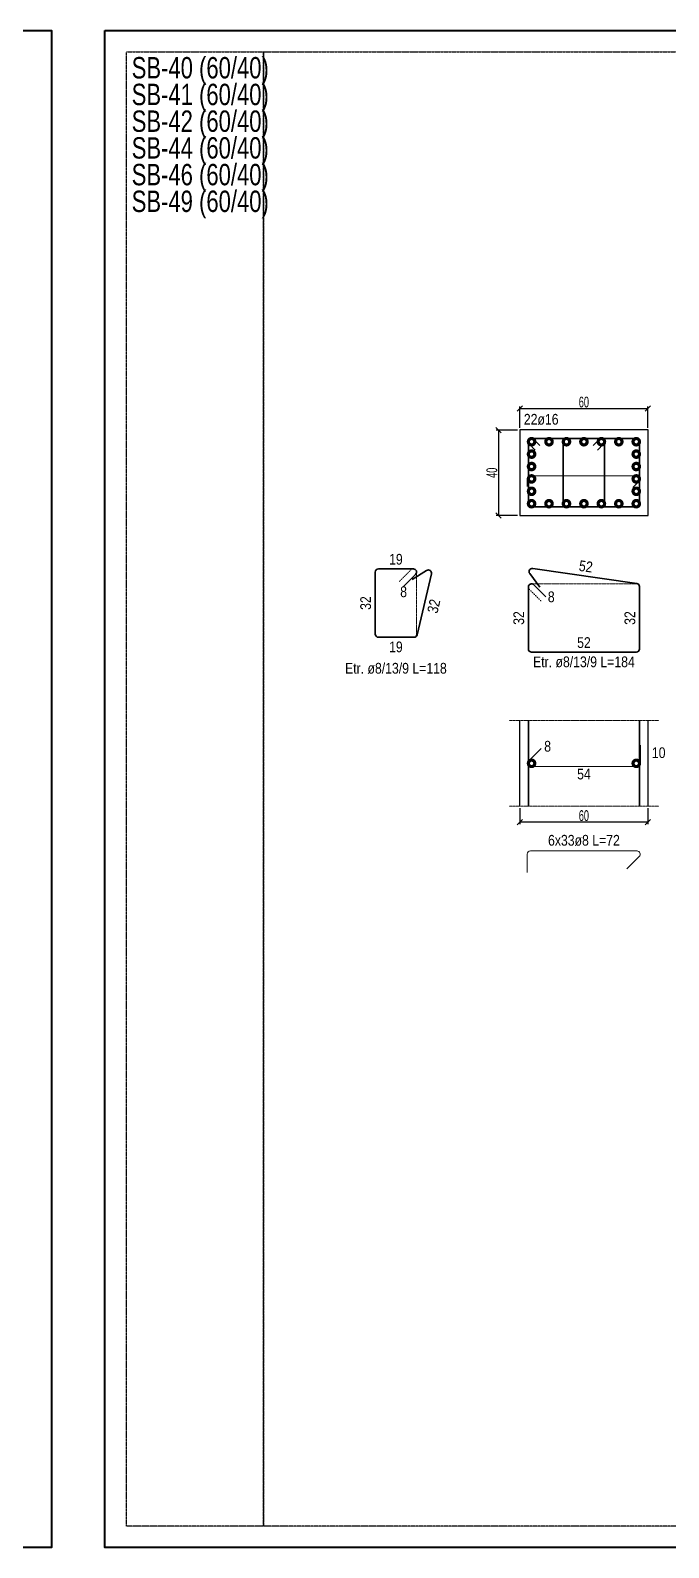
# Model space of a CAD drawing. Header units: millimetres. Extents: x -267 to 94375, y 6431 to 10838.
# Drawn here: x 47998 to 48595, y 8169 to 9589 of the extents above; entities that cross this region are included whole.
import ezdxf
from ezdxf.enums import TextEntityAlignment as Align

# ---------------------------------------------------------------- set-up
doc = ezdxf.new("R2010")
doc.units = ezdxf.units.MM
doc.header["$LTSCALE"] = 0.0001
doc.linetypes.add('DASHED', pattern=[19.05, 12.7, -6.35])
for name, color, linetype, lineweight in [('CIROZ (BEYKENT)', 140, 'Continuous', 20), ('D.GORUNUS (BEYKENT)', 253, 'DASHED', 20), ('DETAY ANTET (BEYKENT)', 5, 'Continuous', 40), ('DONATI (BEYKENT)', 4, 'Continuous', 35), ('DONATI YAZISI (BEYKENT)', 3, 'Continuous', 20), ('ETRIYE (BEYKENT)', 150, 'Continuous', 35), ('KESIT SINIRI (BEYKENT)', 241, 'DASHED', 20), ('KOLON (BEYKENT)', 3, 'Continuous', 30), ('KOLON ISMI (BEYKENT)', 91, 'Continuous', 20), ('OLCU (BEYKENT)', 14, 'Continuous', 20)]:
    doc.layers.add(name, color=color, linetype=linetype, lineweight=lineweight)
doc.styles.add('DONATI YAZISI (BEYKENT)', font='')
doc.styles.add('KLNOLC-25', font='bahnschrift light condensed', dxfattribs={"width": 0.75, "height": 10})
doc.styles.add('YAZI (BEYKENT)', font='')
doc.styles.get('DONATI YAZISI (BEYKENT)').set_extended_font_data('Bahnschrift Light Condensed')
doc.styles.get('YAZI (BEYKENT)').set_extended_font_data('Bahnschrift Light Condensed')
doc.dimstyles.new('KLNOLC-25', dxfattribs={"dimtxt": 10, "dimasz": 5, "dimexe": 2, "dimexo": 2, "dimgap": 1, "dimtad": 1, "dimdec": 1, "dimlfac": 0.5, "dimrnd": 0.5, "dimzin": 12, "dimdsep": 46, "dimtxsty": 'KLNOLC-25', "dimblk": 'OBLIQUE', "dimblk1": 'OBLIQUE', "dimblk2": 'OBLIQUE', "dimcen": 0, "dimclrt": 7, "dimadec": 0, "dimazin": 0, "dimtfac": 1, "dimtdec": 4, "dimtix": 1, "dimtmove": 2, "dimatfit": 3, "dimfxl": 1, "dimtzin": 0, "dimarcsym": 0})

# ---------------------------------------------------------------- blocks, each defined once
blk = doc.blocks.new('_Oblique')
at = {"color": 0, "linetype": 'ByBlock', "lineweight": -2}
blk.add_line((-0.5, -0.5), (0.5, 0.5), dxfattribs=at)
blk = doc.blocks.new('*D548')
at = {"layer": 'DEFPOINTS', "color": 0, "lineweight": -3, "transparency": 16777216}
for p in [(48575.8, 9234.6), (48455.8, 9214.6), (48575.8, 9214.6)]:
    blk.add_point(p, dxfattribs=at)
at = {"layer": 'OLCU (BEYKENT)', "color": 0, "lineweight": -2, "transparency": 16777216}
for p, q in [((48455.8, 9216.6), (48455.8, 9236.6)), ((48455.8, 9234.6), (48575.8, 9234.6)), ((48575.8, 9216.6), (48575.8, 9236.6))]:
    blk.add_line(p, q, dxfattribs=at)
at = {"layer": 'OLCU (BEYKENT)', "color": 0, "lineweight": -2, "transparency": 16777216, "xscale": 5, "yscale": 5, "zscale": 5, "rotation": 180}
blk.add_blockref('_Oblique', (48455.8, 9234.6), dxfattribs=at)
at = {"layer": 'OLCU (BEYKENT)', "color": 0, "lineweight": -2, "transparency": 16777216, "xscale": 5, "yscale": 5, "zscale": 5}
blk.add_blockref('_Oblique', (48575.8, 9234.6), dxfattribs=at)
at = {"layer": 'OLCU (BEYKENT)', "color": 7, "transparency": 16777216, "insert": (48515.8, 9240.7), "char_height": 10, "attachment_point": 5, "style": 'KLNOLC-25'}
blk.add_mtext('60', dxfattribs=at)
blk = doc.blocks.new('*D549')
at = {"layer": 'DEFPOINTS', "color": 0, "lineweight": -3, "transparency": 16777216}
for p in [(48455.8, 9214.6), (48435.8, 9134.6), (48455.8, 9134.6)]:
    blk.add_point(p, dxfattribs=at)
at = {"layer": 'OLCU (BEYKENT)', "color": 0, "lineweight": -2, "transparency": 16777216}
for p, q in [((48453.8, 9214.6), (48433.8, 9214.6)), ((48435.8, 9214.6), (48435.8, 9134.6)), ((48453.8, 9134.6), (48433.8, 9134.6))]:
    blk.add_line(p, q, dxfattribs=at)
at = {"layer": 'OLCU (BEYKENT)', "color": 0, "lineweight": -2, "transparency": 16777216, "xscale": 5, "yscale": 5, "zscale": 5}
for p, rotation in [((48435.8, 9214.6), 90), ((48435.8, 9134.6), 270)]:
    blk.add_blockref('_Oblique', p, dxfattribs=dict(at, rotation=rotation))
at = {"layer": 'OLCU (BEYKENT)', "color": 7, "transparency": 16777216, "insert": (48429.7, 9174.6), "char_height": 10, "attachment_point": 5, "rotation": 90, "style": 'KLNOLC-25'}
blk.add_mtext('40', dxfattribs=at)
blk = doc.blocks.new('*D578')
at = {"layer": 'DEFPOINTS', "color": 0, "lineweight": -3, "transparency": 16777216}
for p in [(48455.8, 8862.6), (48575.8, 8862.6), (48455.8, 8847.6)]:
    blk.add_point(p, dxfattribs=at)
at = {"layer": 'OLCU (BEYKENT)', "color": 0, "lineweight": -2, "transparency": 16777216}
for p, q in [((48455.8, 8860.6), (48455.8, 8845.6)), ((48575.8, 8847.6), (48455.8, 8847.6)), ((48575.8, 8860.6), (48575.8, 8845.6))]:
    blk.add_line(p, q, dxfattribs=at)
at = {"layer": 'OLCU (BEYKENT)', "color": 0, "lineweight": -2, "transparency": 16777216, "xscale": 5, "yscale": 5, "zscale": 5, "rotation": 180}
blk.add_blockref('_Oblique', (48455.8, 8847.6), dxfattribs=at)
at = {"layer": 'OLCU (BEYKENT)', "color": 0, "lineweight": -2, "transparency": 16777216, "xscale": 5, "yscale": 5, "zscale": 5}
blk.add_blockref('_Oblique', (48575.8, 8847.6), dxfattribs=at)
at = {"layer": 'OLCU (BEYKENT)', "color": 7, "transparency": 16777216, "insert": (48515.8, 8853.7), "char_height": 10, "attachment_point": 5, "style": 'KLNOLC-25'}
blk.add_mtext('60', dxfattribs=at)

msp = doc.modelspace()

# ---------------------------------------------------------------- linework, layer by layer
at = {"layer": 'CIROZ (BEYKENT)'}
for points in [[(48561.65, 9160.71), (48567.66, 9166.72, 0.6681786), (48565.54, 9171.84), (48465.83, 9171.84, 0.4142136), (48462.83, 9168.84), (48462.83, 9161.84)], [(48475.67, 8916.43), (48464, 8904.76, 0.6681786), (48466.12, 8899.64), (48565.83, 8899.64, 0.4142136), (48568.83, 8902.64), (48568.83, 8919.64)], [(48555.99, 8803.85), (48567.66, 8815.52, 0.6681786), (48565.54, 8820.64), (48465.83, 8820.64, 0.4142136), (48462.83, 8817.64), (48462.83, 8800.64)]]:
    msp.add_lwpolyline(points, format="xyb", dxfattribs=at)
at = {"layer": 'D.GORUNUS (BEYKENT)', "ltscale": 0.5}
for points in [[(48355.17, 9020.64), (48356.17, 9020.64, 0.4142136), (48359.17, 9023.64), (48359.17, 9081.64), (48359.17, 9081.66, 0.6681786), (48354.04, 9083.79), (48342.75, 9072.49)], [(48567.83, 9066.64), (48567.83, 9067.64, 0.4142136), (48564.83, 9070.64), (48466.83, 9070.64), (48466.81, 9070.64, 0.6681786), (48464.68, 9065.52), (48475.98, 9054.22)]]:
    msp.add_lwpolyline(points, format="xyb", dxfattribs=at)
at = {"layer": 'DETAY ANTET (BEYKENT)'}
for points in [[(46802.96, 9588.64), (48017.52, 9588.64), (48017.52, 8168.64), (46802.96, 8168.64), (46802.96, 9588.64)], [(48067.52, 9588.64), (49283.33, 9588.64), (49283.33, 8168.64), (48067.52, 8168.64), (48067.52, 9588.64)]]:
    msp.add_lwpolyline(points, close=True, dxfattribs=at)
at = {"layer": 'DETAY ANTET (BEYKENT)', "color": 7, "linetype": 'DASHED', "lineweight": -3, "ltscale": 2}
for points in [[(48087.52, 9568.64), (49263.33, 9568.64), (49263.33, 8188.64), (48087.52, 8188.64)], [(48215.83, 9568.64), (48215.83, 8188.64)]]:
    msp.add_lwpolyline(points, close=True, dxfattribs=at)
at = {"layer": 'DONATI (BEYKENT)'}
for p, q in [((48463.83, 8862.64), (48463.83, 8942.64)), ((48567.83, 8862.64), (48567.83, 8942.64))]:
    msp.add_line(p, q, dxfattribs=at)
at = {"layer": 'DONATI (BEYKENT)', "const_width": 6}
for points in [[(48465.33, 9203.64, 1), (48468.33, 9203.64, 1)], [(48481.67, 9203.64, 1), (48484.67, 9203.64, 1)], [(48498, 9203.64, 1), (48501, 9203.64, 1)], [(48514.33, 9203.64, 1), (48517.33, 9203.64, 1)], [(48530.67, 9203.64, 1), (48533.67, 9203.64, 1)], [(48547, 9203.64, 1), (48550, 9203.64, 1)], [(48563.33, 9203.64, 1), (48566.33, 9203.64, 1)], [(48465.33, 9192.04, 1), (48468.33, 9192.04, 1)], [(48563.33, 9192.04, 1), (48566.33, 9192.04, 1)], [(48465.33, 9180.44, 1), (48468.33, 9180.44, 1)], [(48465.33, 9168.84, 1), (48468.33, 9168.84, 1)], [(48563.33, 9180.44, 1), (48566.33, 9180.44, 1)], [(48563.33, 9168.84, 1), (48566.33, 9168.84, 1)], [(48465.33, 9157.24, 1), (48468.33, 9157.24, 1)], [(48563.33, 9157.24, 1), (48566.33, 9157.24, 1)], [(48465.33, 9145.64, 1), (48468.33, 9145.64, 1)], [(48481.67, 9145.64, 1), (48484.67, 9145.64, 1)], [(48498, 9145.64, 1), (48501, 9145.64, 1)], [(48514.33, 9145.64, 1), (48517.33, 9145.64, 1)], [(48530.67, 9145.64, 1), (48533.67, 9145.64, 1)], [(48547, 9145.64, 1), (48550, 9145.64, 1)], [(48563.33, 9145.64, 1), (48566.33, 9145.64, 1)], [(48465.33, 8902.64, 1), (48468.33, 8902.64, 1)], [(48563.33, 8902.64, 1), (48566.33, 8902.64, 1)]]:
    msp.add_lwpolyline(points, format="xyb", close=True, dxfattribs=at)
at = {"layer": 'ETRIYE (BEYKENT)'}
for points in [[(48474.59, 9200.15), (48468.95, 9205.79, 0.6681786), (48463.83, 9203.66), (48463.83, 9145.64, 0.4142136), (48466.83, 9142.64), (48564.83, 9142.64, 0.4142136), (48567.83, 9145.64), (48567.83, 9203.64, 0.4142136), (48564.83, 9206.64), (48466.83, 9206.64), (48466.81, 9206.64, 0.6681786), (48464.68, 9201.52), (48470.32, 9195.88)], [(48528.67, 9195.88), (48534.31, 9201.52, 0.6681786), (48532.19, 9206.64), (48499.5, 9206.64, 0.4142136), (48496.5, 9203.64), (48496.5, 9145.64, 0.4142136), (48499.5, 9142.64), (48532.17, 9142.64, 0.4142136), (48535.17, 9145.64), (48535.17, 9203.64), (48535.17, 9203.66, 0.6681786), (48530.04, 9205.79), (48524.41, 9200.15)], [(48347.02, 9068.22), (48358.31, 9079.52, 0.6681786), (48356.19, 9084.64), (48323.5, 9084.64, 0.4142136), (48320.5, 9081.64), (48320.5, 9023.64, 0.4142136), (48323.5, 9020.64), (48356.79, 9020.64, 0.3482828), (48359.71, 9022.95), (48373.08, 9080, 0.6681786), (48368.58, 9083.24), (48354.96, 9074.79)], [(48480.25, 9058.49), (48468.95, 9069.79, 0.6681786), (48463.83, 9067.66), (48463.83, 9009.64, 0.4142136), (48466.83, 9006.64), (48564.83, 9006.64, 0.4142136), (48567.83, 9009.64), (48567.83, 9068.04, 0.3728545), (48565.26, 9071.01), (48467.89, 9085.05, 0.6681786), (48465.06, 9080.29), (48474.66, 9067.45)]]:
    msp.add_lwpolyline(points, format="xyb", dxfattribs=at)
at = {"layer": 'KESIT SINIRI (BEYKENT)'}
for p, q in [((48445.83, 8942.64), (48585.83, 8942.64)), ((48445.83, 8862.64), (48585.83, 8862.64))]:
    msp.add_line(p, q, dxfattribs=at)
at = {"layer": 'KOLON (BEYKENT)'}
for p, q in [((48455.83, 8862.64), (48455.83, 8942.64)), ((48575.83, 8862.64), (48575.83, 8942.64))]:
    msp.add_line(p, q, dxfattribs=at)
msp.add_lwpolyline([(48455.83, 9214.64), (48455.83, 9134.64), (48575.83, 9134.64), (48575.83, 9214.64)], close=True, dxfattribs=at)

# ---------------------------------------------------------------- texts
at = {"layer": 'DONATI YAZISI (BEYKENT)', "style": 'DONATI YAZISI (BEYKENT)'}
for s, p in [('22ø16', (48475.83, 9224.64)), ('19', (48339.83, 9093.64)), ('8', (48347.02, 9063.22)), ('8', (48485.25, 9058.49)), ('52', (48515.83, 9015.64)), ('19', (48339.83, 9011.64)), ('Etr. ø8/13/9 L=184', (48515.83, 8997.64)), ('Etr. ø8/13/9 L=118', (48339.83, 8991.64)), ('8', (48481.83, 8918.64)), ('10', (48585.83, 8912.64)), ('54', (48515.83, 8892.64)), ('6x33ø8 L=72', (48515.83, 8830.64))]:
    msp.add_text(s, height=10, dxfattribs=at).set_placement(p, align=Align.MIDDLE_CENTER)
for s, rotation, p in [('52', 352, (48517.65, 9086.97)), ('32', 90, (48311.5, 9052.64)), ('32', 77, (48375.23, 9049.74)), ('32', 90, (48454.83, 9038.64)), ('32', 90, (48558.83, 9038.64))]:
    msp.add_text(s, height=10, rotation=rotation, dxfattribs=at).set_placement(p, align=Align.MIDDLE_CENTER)
at = {"layer": 'KOLON ISMI (BEYKENT)', "style": 'YAZI (BEYKENT)', "width": 0.9}
for s, p in [('SB-40 (60/40)', (48092.52, 9543.64)), ('SB-41 (60/40)', (48092.52, 9518.64)), ('SB-42 (60/40)', (48092.52, 9493.64)), ('SB-44 (60/40)', (48092.52, 9468.64)), ('SB-46 (60/40)', (48092.52, 9443.64)), ('SB-49 (60/40)', (48092.52, 9418.64))]:
    msp.add_text(s, height=20, dxfattribs=at).set_placement(p)

# ---------------------------------------------------------------- dimensions: what is measured, and where the dimension line sits
at = {"layer": 'OLCU (BEYKENT)'}
for base, p1, p2, picture, middle in [((48575.83, 9234.64), (48455.83, 9214.64), (48575.83, 9214.64), '*D548', (48515.83, 9240.74)), ((48455.83, 8847.64), (48575.83, 8862.64), (48455.83, 8862.64), '*D578', (48515.83, 8853.74))]:
    dim = msp.add_linear_dim(base=base, p1=p1, p2=p2, dimstyle='KLNOLC-25', dxfattribs=at)
    dim.commit()
    dim.dimension.update_dxf_attribs({"geometry": picture, "text_midpoint": middle})
dim = msp.add_linear_dim(base=(48435.83, 9134.64), p1=(48455.83, 9214.64), p2=(48455.83, 9134.64), angle=90, dimstyle='KLNOLC-25', dxfattribs=at)
dim.commit()
dim.dimension.update_dxf_attribs({"geometry": '*D549', "text_midpoint": (48429.73, 9174.64)})

doc.saveas('drawing.dxf')
